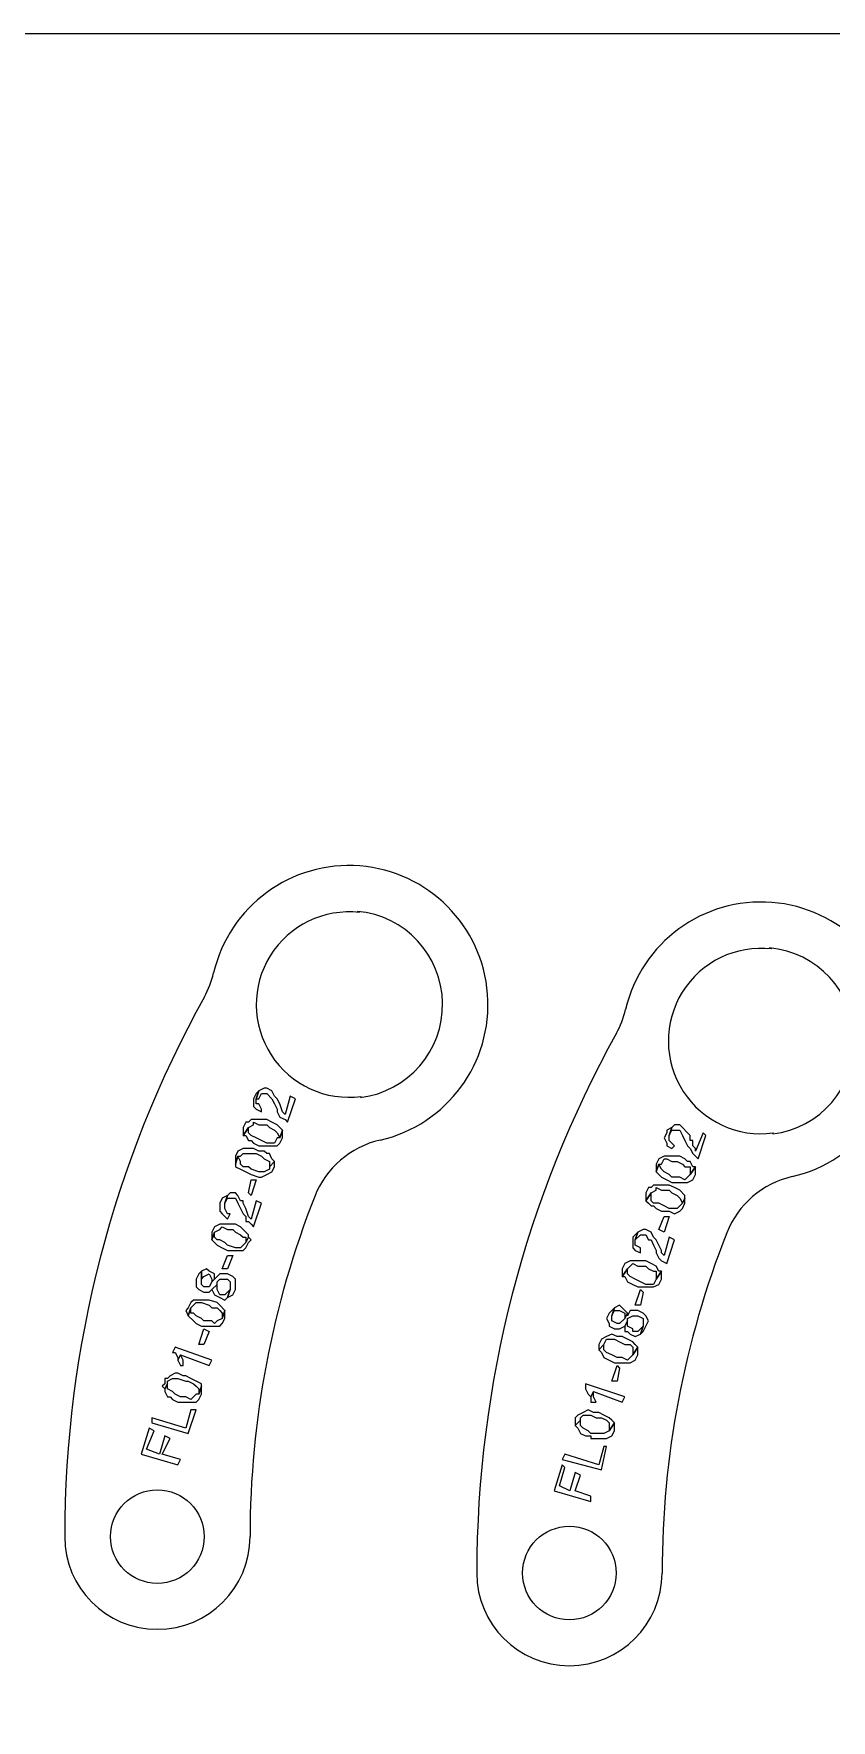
# Model space of a CAD drawing. Header units: millimetres. Extents: x 977 to 12288, y -94 to 5752.
# Drawn here: x 3983.1 to 4069.2, y 2362.4 to 2544.3 of the extents above; entities that cross this region are included whole.
import ezdxf

# ---------------------------------------------------------------- set-up
doc = ezdxf.new("R2010")
doc.units = ezdxf.units.MM

msp = doc.modelspace()

# ---------------------------------------------------------------- linework, layer by layer
msp.add_lwpolyline([(4496.10751539, 2544.31316533), (2685.92625182, 2544.31316533), (2685.92625182, 1891.7968595)])
at = {"color": 4, "lineweight": 0}
for points in [[(4006.84008691, 2429.42252592), (4006.84008691, 2429.14048954), (4006.84008691, 2428.57641677), (4007.1221233, 2428.29438038), (4007.68619607, 2428.012344), (4007.68619607, 2428.29438038), (4007.68619607, 2428.29438038), (4007.40415968, 2428.85845315), (4007.1221233, 2428.85845315), (4007.1221233, 2429.42252592), (4007.40415968, 2430.26863507), (4007.1221233, 2429.98659869)], [(4007.40415968, 2430.26863507), (4007.1221233, 2429.42252592), (4007.40415968, 2429.42252592), (4007.68619607, 2429.98659869), (4007.68619607, 2429.98659869), (4008.25026884, 2429.98659869), (4008.25026884, 2429.98659869), (4008.8143416, 2429.42252592), (4008.8143416, 2429.42252592), (4009.09637799, 2428.85845315), (4009.37841437, 2428.29438038), (4009.37841437, 2428.012344), (4009.66045076, 2427.44827123), (4009.66045076, 2427.44827123), (4010.22452352, 2427.16623485), (4010.50655991, 2426.88419846), (4011.35266906, 2429.42252592), (4010.78859629, 2429.7045623), (4010.22452352, 2427.73030762), (4009.94248714, 2428.012344), (4009.94248714, 2428.012344), (4009.66045076, 2428.85845315), (4009.66045076, 2428.85845315), (4009.37841437, 2429.42252592), (4009.09637799, 2429.7045623), (4009.09637799, 2429.7045623), (4008.8143416, 2430.26863507), (4008.25026884, 2430.55067146), (4007.96823245, 2430.55067146)], [(4005.71194138, 2426.3201257), (4005.71194138, 2426.03808931), (4005.71194138, 2425.47401654), (4006.27601415, 2426.3201257), (4006.27601415, 2426.3201257), (4006.84008691, 2426.60216208), (4006.84008691, 2426.88419846), (4007.40415968, 2426.60216208), (4008.25026884, 2426.60216208), (4008.53230522, 2426.3201257), (4009.09637799, 2426.03808931), (4009.37841437, 2425.75605293), (4009.37841437, 2425.75605293), (4009.66045076, 2425.19198016), (4009.94248714, 2426.03808931), (4009.94248714, 2426.03808931), (4009.37841437, 2426.60216208), (4009.37841437, 2426.60216208), (4008.8143416, 2426.88419846), (4008.25026884, 2427.16623485), (4007.68619607, 2427.16623485), (4007.40415968, 2427.16623485), (4007.1221233, 2427.16623485), (4006.55805053, 2427.16623485), (4006.55805053, 2427.16623485), (4006.27601415, 2426.88419846), (4005.99397776, 2426.88419846)], [(4005.71194138, 2425.47401654), (4005.99397776, 2425.47401654), (4006.27601415, 2424.90994377), (4006.55805053, 2424.90994377), (4006.84008691, 2424.62790739), (4007.40415968, 2424.34587101), (4007.68619607, 2424.34587101), (4008.25026884, 2424.34587101), (4008.8143416, 2424.34587101), (4009.37841437, 2424.34587101), (4009.66045076, 2424.62790739), (4009.94248714, 2425.19198016), (4009.94248714, 2425.47401654), (4009.94248714, 2426.03808931), (4009.66045076, 2425.19198016), (4009.37841437, 2425.19198016), (4009.09637799, 2424.62790739), (4008.8143416, 2424.62790739), (4008.25026884, 2424.62790739), (4007.68619607, 2424.90994377), (4007.1221233, 2425.19198016), (4006.55805053, 2425.47401654), (4006.27601415, 2425.75605293), (4006.27601415, 2425.75605293), (4006.27601415, 2426.3201257)], [(4051.40183561, 2425.75605293), (4051.11979922, 2425.19198016), (4051.40183561, 2424.62790739), (4051.40183561, 2424.34587101), (4051.96590838, 2424.06383462), (4052.24794476, 2424.34587101), (4051.96590838, 2424.62790739), (4051.68387199, 2424.90994377), (4051.68387199, 2424.90994377), (4051.68387199, 2425.47401654), (4051.96590838, 2426.3201257), (4051.40183561, 2426.03808931)], [(4051.96590838, 2426.3201257), (4051.68387199, 2425.47401654), (4051.68387199, 2425.47401654), (4051.96590838, 2426.03808931), (4051.96590838, 2426.03808931), (4052.52998115, 2426.03808931), (4052.81201753, 2426.03808931), (4053.09405391, 2425.47401654), (4053.09405391, 2425.47401654), (4053.3760903, 2424.90994377), (4053.65812668, 2424.34587101), (4053.94016307, 2424.06383462), (4054.22219945, 2423.49976185), (4054.22219945, 2423.49976185), (4054.50423583, 2423.21772547), (4054.78627222, 2422.93568909), (4055.63238137, 2425.47401654), (4055.35034499, 2425.75605293), (4054.50423583, 2423.78179824), (4054.50423583, 2424.06383462), (4054.22219945, 2424.34587101), (4054.22219945, 2424.90994377), (4053.94016307, 2424.90994377), (4053.94016307, 2425.47401654), (4053.65812668, 2425.75605293), (4053.65812668, 2425.75605293), (4053.09405391, 2426.3201257), (4052.81201753, 2426.60216208), (4052.24794476, 2426.60216208)], [(4004.86583223, 2423.21772547), (4004.86583223, 2422.93568909), (4004.86583223, 2422.37161632), (4005.14786861, 2423.21772547), (4005.42990499, 2423.21772547), (4005.71194138, 2423.49976185), (4005.99397776, 2423.49976185), (4006.55805053, 2423.49976185), (4007.1221233, 2423.49976185), (4007.68619607, 2423.21772547), (4007.96823245, 2422.93568909), (4008.53230522, 2422.6536527), (4008.53230522, 2422.6536527), (4008.53230522, 2422.08957993), (4009.09637799, 2422.6536527), (4008.8143416, 2422.93568909), (4008.53230522, 2423.49976185), (4008.25026884, 2423.49976185), (4007.96823245, 2423.78179824), (4007.40415968, 2423.78179824), (4006.84008691, 2424.06383462), (4006.27601415, 2424.06383462), (4006.27601415, 2424.06383462), (4005.71194138, 2424.06383462), (4005.71194138, 2424.06383462), (4005.14786861, 2423.78179824), (4005.14786861, 2423.78179824)], [(4004.86583223, 2422.37161632), (4004.86583223, 2422.08957993), (4005.42990499, 2421.80754355), (4005.42990499, 2421.80754355), (4005.99397776, 2421.52550716), (4006.55805053, 2421.24347078), (4006.55805053, 2421.24347078), (4007.40415968, 2420.9614344), (4007.68619607, 2420.9614344), (4008.25026884, 2421.24347078), (4008.8143416, 2421.52550716), (4009.09637799, 2422.08957993), (4009.09637799, 2422.37161632), (4009.09637799, 2422.6536527), (4008.53230522, 2422.08957993), (4008.53230522, 2421.80754355), (4007.96823245, 2421.52550716), (4007.96823245, 2421.52550716), (4007.40415968, 2421.52550716), (4006.55805053, 2421.80754355), (4006.27601415, 2422.08957993), (4005.71194138, 2422.08957993), (4005.42990499, 2422.37161632), (4005.42990499, 2422.6536527), (4005.14786861, 2423.21772547)], [(4050.27369007, 2422.37161632), (4050.27369007, 2422.08957993), (4050.27369007, 2421.52550716), (4050.55572646, 2422.37161632), (4050.83776284, 2422.37161632), (4051.11979922, 2422.93568909), (4051.40183561, 2422.93568909), (4051.96590838, 2422.6536527), (4052.52998115, 2422.6536527), (4053.09405391, 2422.37161632), (4053.3760903, 2422.08957993), (4053.94016307, 2422.08957993), (4053.94016307, 2421.80754355), (4053.94016307, 2421.24347078), (4054.50423583, 2422.08957993), (4054.22219945, 2422.08957993), (4053.94016307, 2422.6536527), (4053.65812668, 2422.6536527), (4053.3760903, 2422.93568909), (4052.81201753, 2423.21772547), (4052.24794476, 2423.21772547), (4051.68387199, 2423.21772547), (4051.68387199, 2423.21772547), (4051.11979922, 2423.21772547), (4051.11979922, 2423.21772547), (4050.55572646, 2422.93568909), (4050.55572646, 2422.93568909)], [(4050.27369007, 2421.52550716), (4050.27369007, 2421.52550716), (4050.83776284, 2420.9614344), (4050.83776284, 2420.9614344), (4051.40183561, 2420.67939801), (4051.96590838, 2420.39736163), (4051.96590838, 2420.39736163), (4052.81201753, 2420.39736163), (4053.3760903, 2420.39736163), (4053.65812668, 2420.39736163), (4054.22219945, 2420.67939801), (4054.50423583, 2421.24347078), (4054.50423583, 2421.52550716), (4054.50423583, 2422.08957993), (4053.94016307, 2421.24347078), (4053.94016307, 2421.24347078), (4053.3760903, 2420.67939801), (4053.3760903, 2420.67939801), (4052.81201753, 2420.9614344), (4051.96590838, 2420.9614344), (4051.68387199, 2421.24347078), (4051.11979922, 2421.52550716), (4050.83776284, 2421.80754355), (4050.83776284, 2421.80754355), (4050.55572646, 2422.37161632)], [(4006.55805053, 2418.98717971), (4006.27601415, 2419.26921609), (4006.55805053, 2420.67939801), (4007.1221233, 2420.67939801), (4006.55805053, 2418.98717971)], [(4049.14554454, 2419.26921609), (4049.14554454, 2418.98717971), (4049.14554454, 2418.42310694), (4049.7096173, 2419.26921609), (4049.7096173, 2419.26921609), (4050.27369007, 2419.55125248), (4050.27369007, 2419.83328886), (4050.83776284, 2419.55125248), (4051.68387199, 2419.55125248), (4051.96590838, 2419.26921609), (4052.52998115, 2418.98717971), (4052.81201753, 2418.70514332), (4052.81201753, 2418.70514332), (4053.09405391, 2418.14107056), (4053.3760903, 2418.70514332), (4053.3760903, 2418.98717971), (4052.81201753, 2419.55125248), (4052.81201753, 2419.55125248), (4052.24794476, 2419.83328886), (4051.68387199, 2420.11532524), (4051.40183561, 2420.11532524), (4050.83776284, 2420.11532524), (4050.55572646, 2420.11532524), (4049.99165369, 2420.11532524), (4049.99165369, 2420.11532524), (4049.7096173, 2419.83328886), (4049.42758092, 2419.83328886)], [(4003.17361392, 2418.14107056), (4003.17361392, 2417.85903417), (4003.17361392, 2417.2949614), (4003.45565031, 2417.01292502), (4004.01972307, 2416.44885225), (4004.30175946, 2417.01292502), (4004.01972307, 2417.01292502), (4003.73768669, 2417.57699779), (4003.73768669, 2417.57699779), (4003.73768669, 2418.14107056), (4004.01972307, 2418.98717971), (4003.45565031, 2418.70514332)], [(4004.01972307, 2418.98717971), (4003.73768669, 2418.14107056), (4003.73768669, 2418.14107056), (4004.01972307, 2418.70514332), (4004.01972307, 2418.70514332), (4004.58379584, 2418.70514332), (4004.86583223, 2418.70514332), (4005.14786861, 2418.14107056), (4005.14786861, 2418.14107056), (4005.42990499, 2417.57699779), (4005.71194138, 2417.01292502), (4005.99397776, 2416.73088863), (4005.99397776, 2416.16681587), (4006.27601415, 2416.16681587), (4006.55805053, 2415.88477948), (4006.84008691, 2415.6027431), (4007.68619607, 2418.14107056), (4007.1221233, 2418.42310694), (4006.55805053, 2416.44885225), (4006.27601415, 2416.73088863), (4006.27601415, 2416.73088863), (4005.99397776, 2417.57699779), (4005.99397776, 2417.57699779), (4005.71194138, 2418.14107056), (4005.71194138, 2418.42310694), (4005.42990499, 2418.42310694), (4005.14786861, 2418.98717971), (4004.86583223, 2419.26921609), (4004.30175946, 2419.26921609)], [(4049.14554454, 2418.42310694), (4049.42758092, 2418.14107056), (4049.7096173, 2417.85903417), (4049.99165369, 2417.85903417), (4050.27369007, 2417.57699779), (4050.83776284, 2417.2949614), (4051.11979922, 2417.2949614), (4051.68387199, 2417.2949614), (4052.24794476, 2417.01292502), (4052.81201753, 2417.2949614), (4053.09405391, 2417.57699779), (4053.3760903, 2418.14107056), (4053.3760903, 2418.42310694), (4053.3760903, 2418.70514332), (4053.09405391, 2418.14107056), (4052.81201753, 2417.85903417), (4052.52998115, 2417.57699779), (4052.24794476, 2417.57699779), (4051.68387199, 2417.57699779), (4051.11979922, 2417.85903417), (4050.55572646, 2418.14107056), (4049.99165369, 2418.14107056), (4049.7096173, 2418.42310694), (4049.7096173, 2418.70514332), (4049.7096173, 2419.26921609)], [(4051.11979922, 2415.03867033), (4050.55572646, 2415.32070671), (4051.11979922, 2416.73088863), (4051.68387199, 2416.73088863), (4051.11979922, 2415.03867033)], [(4002.32750477, 2415.03867033), (4002.32750477, 2414.75663395), (4002.32750477, 2414.19256118), (4002.60954115, 2415.03867033), (4002.60954115, 2415.03867033), (4003.17361392, 2415.32070671), (4003.45565031, 2415.6027431), (4004.01972307, 2415.32070671), (4004.58379584, 2415.32070671), (4004.86583223, 2415.03867033), (4005.42990499, 2414.75663395), (4005.71194138, 2414.47459756), (4005.99397776, 2414.47459756), (4005.99397776, 2413.91052479), (4006.27601415, 2414.47459756), (4006.27601415, 2414.75663395), (4005.71194138, 2415.32070671), (4005.71194138, 2415.32070671), (4005.42990499, 2415.6027431), (4004.86583223, 2415.88477948), (4004.30175946, 2415.88477948), (4003.73768669, 2415.88477948), (4003.73768669, 2415.88477948), (4003.17361392, 2415.88477948), (4003.17361392, 2415.88477948), (4002.60954115, 2415.6027431), (4002.60954115, 2415.6027431)], [(4002.32750477, 2414.19256118), (4002.32750477, 2414.19256118), (4002.89157754, 2413.62848841), (4002.89157754, 2413.62848841), (4003.45565031, 2413.34645202), (4004.01972307, 2413.06441564), (4004.01972307, 2413.06441564), (4004.58379584, 2413.06441564), (4005.14786861, 2413.06441564), (4005.71194138, 2413.06441564), (4005.99397776, 2413.34645202), (4006.27601415, 2413.91052479), (4006.55805053, 2414.19256118), (4006.27601415, 2414.47459756), (4005.99397776, 2413.91052479), (4005.99397776, 2413.91052479), (4005.42990499, 2413.34645202), (4005.14786861, 2413.34645202), (4004.86583223, 2413.34645202), (4004.01972307, 2413.62848841), (4003.73768669, 2413.91052479), (4003.17361392, 2414.19256118), (4002.89157754, 2414.19256118), (4002.60954115, 2414.47459756), (4002.60954115, 2415.03867033)], [(4047.73536262, 2414.47459756), (4047.73536262, 2413.91052479), (4047.73536262, 2413.34645202), (4048.017399, 2413.06441564), (4048.58147177, 2412.78237926), (4048.58147177, 2413.06441564), (4048.58147177, 2413.34645202), (4048.017399, 2413.62848841), (4048.017399, 2413.62848841), (4048.017399, 2414.19256118), (4048.29943538, 2415.03867033), (4048.017399, 2414.75663395)], [(4048.29943538, 2415.03867033), (4048.017399, 2414.19256118), (4048.017399, 2414.19256118), (4048.58147177, 2414.75663395), (4048.58147177, 2414.75663395), (4049.14554454, 2414.75663395), (4049.14554454, 2414.75663395), (4049.42758092, 2414.19256118), (4049.7096173, 2414.19256118), (4049.99165369, 2413.62848841), (4050.27369007, 2413.06441564), (4050.27369007, 2412.78237926), (4050.55572646, 2412.21830649), (4050.55572646, 2412.21830649), (4050.83776284, 2411.9362701), (4051.40183561, 2411.65423372), (4052.24794476, 2414.19256118), (4051.68387199, 2414.47459756), (4051.11979922, 2412.50034287), (4050.83776284, 2412.78237926), (4050.83776284, 2413.06441564), (4050.55572646, 2413.62848841), (4050.55572646, 2413.62848841), (4050.27369007, 2414.19256118), (4049.99165369, 2414.47459756), (4049.99165369, 2414.47459756), (4049.7096173, 2415.03867033), (4049.14554454, 2415.32070671), (4048.86350815, 2415.32070671)], [(4000.63528646, 2409.96201542), (4000.63528646, 2409.67997903), (4000.63528646, 2409.11590626), (4000.91732285, 2408.83386988), (4001.48139562, 2408.55183349), (4002.04546838, 2408.55183349), (4002.04546838, 2408.55183349), (4002.32750477, 2408.83386988), (4002.32750477, 2408.83386988), (4002.89157754, 2409.39794265), (4002.89157754, 2409.67997903), (4003.17361392, 2409.96201542), (4003.17361392, 2409.96201542), (4003.73768669, 2409.96201542), (4004.01972307, 2409.96201542), (4004.30175946, 2409.67997903), (4004.30175946, 2409.39794265), (4004.30175946, 2408.83386988), (4004.01972307, 2407.98776073), (4004.58379584, 2408.26979711), (4004.86583223, 2408.83386988), (4004.86583223, 2409.39794265), (4004.86583223, 2409.96201542), (4004.58379584, 2410.2440518), (4004.01972307, 2410.52608818), (4003.73768669, 2410.52608818), (4003.17361392, 2410.52608818), (4003.17361392, 2410.52608818), (4002.60954115, 2409.96201542), (4002.60954115, 2409.96201542), (4002.32750477, 2409.67997903), (4002.04546838, 2409.11590626), (4001.48139562, 2409.11590626), (4001.19935923, 2409.39794265), (4001.19935923, 2409.96201542), (4001.19935923, 2410.80812457), (4000.91732285, 2410.52608818)], [(4001.19935923, 2410.80812457), (4001.19935923, 2409.96201542), (4001.48139562, 2410.2440518), (4002.04546838, 2410.52608818), (4002.32750477, 2409.96201542), (4002.32750477, 2409.67997903), (4002.60954115, 2409.96201542), (4002.60954115, 2410.52608818), (4002.04546838, 2410.80812457), (4001.763432, 2411.09016095)], [(4004.01972307, 2411.09016095), (4003.45565031, 2411.09016095), (4004.01972307, 2412.50034287), (4004.58379584, 2412.50034287), (4004.01972307, 2411.09016095)], [(4046.60721708, 2411.09016095), (4046.60721708, 2410.80812457), (4046.60721708, 2410.2440518), (4047.17128985, 2411.09016095), (4047.17128985, 2411.09016095), (4047.73536262, 2411.65423372), (4047.73536262, 2411.65423372), (4048.29943538, 2411.37219734), (4049.14554454, 2411.37219734), (4049.42758092, 2411.09016095), (4049.99165369, 2410.80812457), (4050.27369007, 2410.80812457), (4050.27369007, 2410.52608818), (4050.27369007, 2409.96201542), (4050.83776284, 2410.80812457), (4050.55572646, 2410.80812457), (4050.27369007, 2411.37219734), (4050.27369007, 2411.37219734), (4049.7096173, 2411.65423372), (4049.14554454, 2411.9362701), (4048.58147177, 2411.9362701), (4048.29943538, 2411.9362701), (4048.017399, 2411.9362701), (4047.45332623, 2411.9362701), (4047.45332623, 2411.9362701), (4046.88925346, 2411.65423372), (4046.88925346, 2411.65423372)], [(4046.60721708, 2410.2440518), (4046.88925346, 2410.2440518), (4047.17128985, 2409.67997903), (4047.17128985, 2409.67997903), (4047.73536262, 2409.39794265), (4048.29943538, 2409.11590626), (4048.58147177, 2409.11590626), (4049.14554454, 2409.11590626), (4049.7096173, 2409.11590626), (4049.99165369, 2409.11590626), (4050.55572646, 2409.39794265), (4050.83776284, 2409.96201542), (4050.83776284, 2410.2440518), (4050.83776284, 2410.80812457), (4050.27369007, 2409.96201542), (4050.27369007, 2409.96201542), (4049.99165369, 2409.39794265), (4049.7096173, 2409.39794265), (4049.14554454, 2409.39794265), (4048.58147177, 2409.67997903), (4048.017399, 2409.96201542), (4047.45332623, 2410.2440518), (4047.17128985, 2410.52608818), (4047.17128985, 2410.52608818), (4047.17128985, 2411.09016095)], [(4002.32750477, 2408.83386988), (4002.60954115, 2408.26979711), (4002.60954115, 2408.26979711), (4003.17361392, 2407.98776073), (4003.73768669, 2407.70572434), (4004.01972307, 2407.98776073), (4004.30175946, 2408.83386988), (4004.01972307, 2408.55183349), (4003.73768669, 2408.26979711), (4003.17361392, 2408.26979711), (4003.17361392, 2408.26979711), (4002.89157754, 2408.83386988), (4002.89157754, 2408.83386988), (4002.89157754, 2409.39794265)], [(3999.78917731, 2406.85961519), (3999.50714093, 2406.57757881), (3999.78917731, 2406.01350604), (4000.0712137, 2406.85961519), (4000.0712137, 2406.85961519), (4000.63528646, 2407.42368796), (4000.91732285, 2407.42368796), (4001.19935923, 2407.42368796), (4002.04546838, 2407.14165157), (4002.32750477, 2406.85961519), (4002.89157754, 2406.85961519), (4003.17361392, 2406.57757881), (4003.45565031, 2406.29554242), (4003.45565031, 2405.73146965), (4003.73768669, 2406.57757881), (4003.73768669, 2406.57757881), (4003.17361392, 2407.14165157), (4003.17361392, 2407.14165157), (4002.89157754, 2407.42368796), (4002.04546838, 2407.70572434), (4001.763432, 2407.70572434), (4001.19935923, 2407.70572434), (4000.91732285, 2407.70572434), (4000.63528646, 2407.70572434), (4000.35325008, 2407.70572434), (4000.0712137, 2407.42368796), (4000.0712137, 2407.42368796)], [(4045.76110793, 2406.85961519), (4045.47907154, 2406.01350604), (4045.76110793, 2406.57757881), (4046.32518069, 2406.57757881), (4046.88925346, 2406.29554242), (4046.88925346, 2405.73146965), (4047.17128985, 2406.29554242), (4046.88925346, 2406.57757881), (4046.60721708, 2406.85961519), (4046.32518069, 2407.14165157)], [(4048.58147177, 2407.14165157), (4048.017399, 2407.14165157), (4048.58147177, 2408.83386988), (4048.86350815, 2408.55183349), (4048.58147177, 2407.14165157)], [(3999.78917731, 2406.01350604), (3999.78917731, 2406.01350604), (4000.35325008, 2405.44943327), (4000.35325008, 2405.44943327), (4000.63528646, 2405.16739688), (4001.19935923, 2404.8853605), (4001.48139562, 2404.8853605), (4002.04546838, 2404.8853605), (4002.60954115, 2404.8853605), (4003.17361392, 2404.8853605), (4003.45565031, 2405.16739688), (4003.73768669, 2405.73146965), (4003.73768669, 2406.01350604), (4003.73768669, 2406.57757881), (4003.45565031, 2405.73146965), (4003.45565031, 2405.73146965), (4002.89157754, 2405.44943327), (4002.60954115, 2405.16739688), (4002.32750477, 2405.44943327), (4001.48139562, 2405.44943327), (4001.19935923, 2405.73146965), (4000.63528646, 2406.01350604), (4000.35325008, 2406.29554242), (4000.0712137, 2406.29554242), (4000.0712137, 2406.85961519)], [(4045.19703516, 2406.29554242), (4044.91499877, 2405.73146965), (4045.19703516, 2405.16739688), (4045.19703516, 2404.8853605), (4045.76110793, 2404.60332412), (4046.32518069, 2404.60332412), (4046.32518069, 2404.60332412), (4046.88925346, 2404.8853605), (4046.88925346, 2404.8853605), (4047.17128985, 2405.44943327), (4047.17128985, 2405.73146965), (4047.73536262, 2406.01350604), (4047.73536262, 2406.01350604), (4048.29943538, 2406.01350604), (4048.29943538, 2406.01350604), (4048.86350815, 2405.73146965), (4048.86350815, 2405.44943327), (4048.86350815, 2404.8853605), (4048.58147177, 2404.03925135), (4048.86350815, 2404.32128773), (4049.14554454, 2404.8853605), (4049.42758092, 2405.44943327), (4049.14554454, 2406.01350604), (4048.86350815, 2406.29554242), (4048.29943538, 2406.57757881), (4048.29943538, 2406.57757881), (4047.73536262, 2406.57757881), (4047.45332623, 2406.57757881), (4047.17128985, 2406.01350604), (4047.17128985, 2406.29554242), (4046.88925346, 2405.73146965), (4046.32518069, 2405.16739688), (4046.04314431, 2405.16739688), (4045.47907154, 2405.44943327), (4045.47907154, 2406.01350604), (4045.76110793, 2406.85961519), (4045.47907154, 2406.57757881)], [(4046.88925346, 2404.8853605), (4046.88925346, 2404.32128773), (4047.17128985, 2404.32128773), (4047.45332623, 2404.03925135), (4048.017399, 2403.75721496), (4048.58147177, 2404.03925135), (4048.86350815, 2404.8853605), (4048.58147177, 2404.60332412), (4048.29943538, 2404.32128773), (4047.73536262, 2404.32128773), (4047.73536262, 2404.60332412), (4047.17128985, 2404.8853605), (4047.17128985, 2404.8853605), (4047.17128985, 2405.44943327)], [(4001.48139562, 2402.91110581), (4000.91732285, 2402.91110581), (4001.48139562, 2404.60332412), (4002.04546838, 2404.32128773), (4001.48139562, 2402.91110581)], [(4044.06888962, 2402.91110581), (4044.06888962, 2402.62906943), (4044.06888962, 2402.34703304), (4044.63296239, 2402.91110581), (4044.63296239, 2402.91110581), (4044.91499877, 2403.47517858), (4045.19703516, 2403.47517858), (4045.76110793, 2403.47517858), (4046.32518069, 2403.1931422), (4046.88925346, 2402.91110581), (4047.45332623, 2402.91110581), (4047.73536262, 2402.62906943), (4047.73536262, 2402.34703304), (4047.73536262, 2401.78296028), (4048.29943538, 2402.62906943), (4048.017399, 2402.91110581), (4047.73536262, 2403.1931422), (4047.73536262, 2403.1931422), (4047.17128985, 2403.47517858), (4046.60721708, 2403.75721496), (4046.04314431, 2403.75721496), (4045.47907154, 2404.03925135), (4045.47907154, 2404.03925135), (4044.91499877, 2403.75721496), (4044.91499877, 2403.75721496), (4044.35092601, 2403.47517858), (4044.35092601, 2403.47517858)], [(3998.37899539, 2402.62906943), (3998.09695901, 2402.06499666), (3998.37899539, 2402.06499666), (3998.66103177, 2401.50092389), (3998.66103177, 2401.21888751), (3998.94306816, 2401.78296028), (4002.04546838, 2400.65481474), (4002.32750477, 2401.21888751)], [(3998.66103177, 2401.21888751), (3998.94306816, 2400.65481474), (3999.22510454, 2400.65481474), (3999.22510454, 2400.65481474), (3999.22510454, 2401.21888751), (3999.22510454, 2401.21888751), (3998.94306816, 2401.78296028)], [(4044.06888962, 2402.34703304), (4044.35092601, 2402.06499666), (4044.63296239, 2401.50092389), (4044.63296239, 2401.50092389), (4045.19703516, 2401.21888751), (4045.76110793, 2400.93685112), (4046.04314431, 2400.93685112), (4046.60721708, 2400.93685112), (4047.17128985, 2400.93685112), (4047.45332623, 2400.93685112), (4048.017399, 2401.21888751), (4048.29943538, 2401.78296028), (4048.29943538, 2402.06499666), (4048.29943538, 2402.62906943), (4047.73536262, 2401.78296028), (4047.73536262, 2401.78296028), (4047.45332623, 2401.50092389), (4047.17128985, 2401.21888751), (4046.60721708, 2401.50092389), (4046.04314431, 2401.50092389), (4045.47907154, 2401.78296028), (4044.91499877, 2402.06499666), (4044.63296239, 2402.34703304), (4044.63296239, 2402.34703304), (4044.63296239, 2402.91110581)], [(3997.25084985, 2398.68056005), (3996.96881347, 2398.39852367), (3997.25084985, 2398.11648728), (3997.53288624, 2398.68056005), (3997.53288624, 2398.96259643), (3998.09695901, 2399.24463282), (3998.09695901, 2399.24463282), (3998.66103177, 2399.24463282), (3999.50714093, 2398.96259643), (3999.78917731, 2398.96259643), (4000.35325008, 2398.68056005), (4000.63528646, 2398.39852367), (4000.91732285, 2398.11648728), (4000.91732285, 2397.55241451), (4001.19935923, 2398.39852367), (4001.19935923, 2398.68056005), (4000.63528646, 2398.96259643), (4000.63528646, 2398.96259643), (4000.0712137, 2399.24463282), (3999.50714093, 2399.5266692), (3999.22510454, 2399.5266692), (3998.66103177, 2399.80870559), (3998.37899539, 2399.80870559), (3997.81492262, 2399.5266692), (3997.81492262, 2399.5266692), (3997.53288624, 2399.24463282), (3997.25084985, 2399.24463282)], [(4046.04314431, 2398.96259643), (4045.47907154, 2398.96259643), (4046.04314431, 2400.65481474), (4046.32518069, 2400.37277835), (4046.04314431, 2398.96259643)], [(3997.25084985, 2398.11648728), (3997.25084985, 2397.8344509), (3997.53288624, 2397.27037813), (3997.81492262, 2397.27037813), (3998.09695901, 2396.98834174), (3998.66103177, 2396.70630536), (3998.94306816, 2396.70630536), (3999.50714093, 2396.70630536), (4000.0712137, 2396.70630536), (4000.63528646, 2396.70630536), (4000.91732285, 2396.98834174), (4001.19935923, 2397.55241451), (4001.19935923, 2397.8344509), (4001.19935923, 2398.39852367), (4000.91732285, 2397.55241451), (4000.63528646, 2397.55241451), (4000.35325008, 2397.27037813), (4000.0712137, 2396.98834174), (3999.50714093, 2397.27037813), (3998.94306816, 2397.27037813), (3998.37899539, 2397.55241451), (3998.09695901, 2397.8344509), (3997.53288624, 2398.11648728), (3997.53288624, 2398.11648728), (3997.53288624, 2398.68056005)], [(4042.6587077, 2398.68056005), (4042.6587077, 2398.11648728), (4042.6587077, 2398.11648728), (4042.94074408, 2397.55241451), (4043.22278047, 2397.27037813), (4043.50481685, 2397.8344509), (4046.60721708, 2396.70630536), (4046.88925346, 2397.27037813)], [(4043.22278047, 2397.27037813), (4043.22278047, 2396.70630536), (4043.78685324, 2396.70630536), (4043.78685324, 2396.70630536), (4043.50481685, 2397.27037813), (4043.50481685, 2397.27037813), (4043.50481685, 2397.8344509)], [(3995.84066793, 2395.01408706), (3995.84066793, 2394.45001429), (3999.78917731, 2393.32186875), (4000.63528646, 2395.86019621), (4000.0712137, 2395.86019621), (3999.50714093, 2393.88594152)], [(4041.53056216, 2395.01408706), (4041.53056216, 2394.73205067), (4041.53056216, 2394.1679779), (4042.09463493, 2394.73205067), (4042.09463493, 2395.01408706), (4042.37667132, 2395.29612344), (4042.6587077, 2395.29612344), (4043.22278047, 2395.29612344), (4043.78685324, 2395.01408706), (4044.35092601, 2395.01408706), (4044.91499877, 2394.73205067), (4045.19703516, 2394.45001429), (4045.19703516, 2394.1679779), (4045.19703516, 2393.60390513), (4045.76110793, 2394.45001429), (4045.47907154, 2394.73205067), (4045.19703516, 2395.01408706), (4045.19703516, 2395.01408706), (4044.63296239, 2395.29612344), (4044.06888962, 2395.57815982), (4043.50481685, 2395.57815982), (4042.94074408, 2395.86019621), (4042.94074408, 2395.86019621), (4042.37667132, 2395.57815982), (4042.37667132, 2395.57815982), (4041.81259855, 2395.29612344), (4041.81259855, 2395.29612344)], [(4041.53056216, 2394.1679779), (4041.81259855, 2393.88594152), (4042.09463493, 2393.32186875), (4042.09463493, 2393.32186875), (4042.6587077, 2393.03983237), (4043.22278047, 2393.03983237), (4043.22278047, 2392.75779598), (4044.06888962, 2392.75779598), (4044.63296239, 2392.75779598), (4044.91499877, 2392.75779598), (4045.47907154, 2393.03983237), (4045.76110793, 2393.60390513), (4045.76110793, 2393.88594152), (4045.76110793, 2394.45001429), (4045.19703516, 2393.60390513), (4045.19703516, 2393.60390513), (4044.63296239, 2393.32186875), (4044.63296239, 2393.32186875), (4044.06888962, 2393.32186875), (4043.22278047, 2393.32186875), (4042.94074408, 2393.60390513), (4042.37667132, 2393.88594152), (4042.09463493, 2394.1679779), (4042.09463493, 2394.1679779), (4042.09463493, 2394.73205067)], [(3995.55863155, 2393.88594152), (3994.7125224, 2391.06557768), (3998.66103177, 2389.93743214), (3998.94306816, 2390.50150491), (3996.96881347, 2391.06557768), (3997.81492262, 2392.75779598), (3997.25084985, 2393.03983237), (3996.68677709, 2391.06557768), (3995.27659517, 2391.62965045), (3996.12270432, 2393.60390513)], [(4040.40241663, 2391.06557768), (4040.12038024, 2390.50150491), (4044.35092601, 2389.37335937), (4044.91499877, 2391.91168683), (4044.63296239, 2391.91168683), (4044.06888962, 2389.93743214)], [(4040.12038024, 2389.93743214), (4039.27427109, 2387.1170683), (4043.22278047, 2385.98892276), (4043.22278047, 2386.55299553), (4041.53056216, 2387.1170683), (4042.09463493, 2388.8092866), (4041.53056216, 2389.09132299), (4040.9664894, 2387.1170683), (4039.83834386, 2387.68114107), (4040.40241663, 2389.65539576)]]:
    msp.add_lwpolyline(points, close=True, dxfattribs=at)
at = {"color": 7, "linetype": 'Continuous', "lineweight": 25}
for centre in [(3996.45133919, 2382.18767174), (4040.90840501, 2378.25563505)]:
    msp.add_circle(centre, 5.05, dxfattribs=at)
for centre, radius, start, end in [((4017.12356141, 2439.57808234), 15, 282.9600897193, 166.8564683702), ((4017.12356141, 2439.57808234), 10, 83.440283179, 277.5682423507), ((4017.12356141, 2439.57808234), 10.1, 277.1589867056, 84.8013502124), ((4013.36497555, 2440.79593827), 10, 60.6530234171, 62.1360419407), ((4061.58062724, 2435.64604565), 15, 282.9600897193, 166.8564683702), ((4061.58062724, 2435.64604565), 10, 83.440283179, 277.5682423507), ((4061.58062724, 2435.64604565), 10.1, 277.1589867056, 84.8013502124), ((4057.82204138, 2436.86390158), 10, 60.6530234171, 62.1360419407), ((3992.77847433, 2445.26286334), 10, 330.9748307762, 346.8564683702), ((4106.45133919, 2382.18767174), 120, 150.9748307762, 180), ((4037.23554015, 2441.33082665), 10, 330.9748307762, 346.8564683702), ((4150.90840501, 2378.25563505), 120, 150.9748307762, 180), ((4106.45133919, 2382.18767174), 100, 151.6552832894, 151.7258130748), ((4150.90840501, 2378.25563505), 100, 151.6552832894, 151.7258130748), ((4022.73036858, 2415.2149193), 10, 102.9600897193, 158.4711656307), ((4067.18743441, 2411.28288261), 10, 102.9600897193, 158.4711656307), ((4106.45133919, 2382.18767174), 100, 158.4711656307, 180), ((4150.90840501, 2378.25563505), 100, 158.4711656307, 180), ((3996.45133919, 2382.18767174), 10, 180, 0), ((4040.90840501, 2378.25563505), 10, 180, 0)]:
    msp.add_arc(centre, radius, start, end, dxfattribs=at)

doc.saveas('drawing.dxf')
